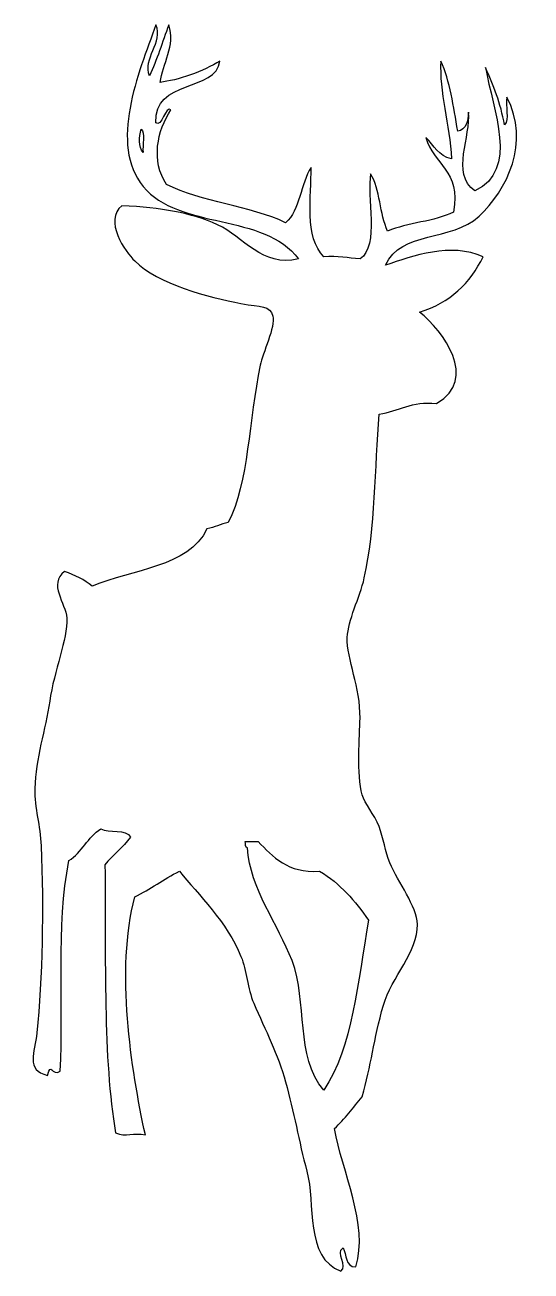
# Model space of a CAD drawing. Header units: centimetres. Extents: x -3.6 to 3.7, y -9.1 to 9.1.
import ezdxf

# ---------------------------------------------------------------- set-up
doc = ezdxf.new("R2010")
doc.units = ezdxf.units.CM
doc.header["$MEASUREMENT"] = 0
doc.layers.add('Camada 1', color=7, linetype='Continuous')

msp = doc.modelspace()

# ---------------------------------------------------------------- linework, layer by layer
at = {"layer": 'Camada 1'}
for points, knots in [([(3.34413, 7.61299), (3.4153, 7.68625), (3.35522, 7.89075), (3.37506, 8.01532), (3.37506, 8.01532), (3.73029, 7.36529), (3.37517, 6.65666), (2.97276, 6.28227), (2.97276, 6.28227), (2.57393, 5.91124), (1.83283, 6.0765), (1.61108, 5.57049), (1.61108, 5.57049), (2.01147, 5.70667), (2.55749, 5.90363), (3.03467, 5.69429), (3.03467, 5.69429), (2.84044, 5.3108), (2.5526, 5.02095), (2.10622, 4.88964), (2.10622, 4.88964), (2.44528, 4.61429), (2.97786, 3.91663), (2.35376, 3.55892), (2.35376, 3.55892), (1.98721, 3.59541), (1.80718, 3.44531), (1.51821, 3.40417), (1.51821, 3.40417), (1.45778, 2.62413), (1.46291, 1.73761), (1.30162, 1.02125), (1.30162, 1.02125), (1.23465, 0.72404), (1.06344, 0.40464), (1.054, 0.15474), (1.054, 0.15474), (1.04201, -0.16432), (1.24974, -0.57342), (1.23971, -1.02123), (1.23971, -1.02123), (1.23397, -1.27859), (1.18862, -1.84543), (1.27069, -2.13534), (1.27069, -2.13534), (1.30913, -2.27126), (1.44664, -2.41643), (1.51823, -2.59955), (1.51823, -2.59955), (1.58123, -2.76063), (1.60541, -2.96608), (1.67298, -3.12565), (1.67298, -3.12565), (1.79633, -3.41693), (2.06692, -3.7571), (2.07531, -4.02314), (2.07531, -4.02314), (2.0878, -4.41949), (1.69754, -4.79075), (1.58014, -5.19911), (1.58014, -5.19911), (1.43793, -5.69391), (1.40041, -6.08367), (1.27068, -6.52983), (1.27068, -6.52983), (1.14365, -6.69173), (1.01406, -6.85095), (0.86833, -6.99407), (0.86833, -6.99407), (0.97422, -7.61211), (1.37099, -8.39356), (1.17781, -9.00562), (1.17781, -9.00562), (1.01737, -9.01139), (1.05245, -8.8216), (0.99213, -8.72709), (0.99213, -8.72709), (0.87746, -8.80411), (1.07026, -8.99609), (0.96117, -9.06753), (0.96117, -9.06753), (0.4315, -8.87378), (0.59313, -8.08227), (0.466, -7.61296), (0.466, -7.61296), (0.34802, -7.17761), (0.27772, -6.75161), (0.15654, -6.31319), (0.15654, -6.31319), (0.04547, -5.91142), (-0.13577, -5.57035), (-0.30767, -5.16818), (-0.30767, -5.16818), (-0.39882, -4.95487), (-0.40684, -4.69632), (-0.49335, -4.48733), (-0.49335, -4.48733), (-0.69808, -3.99282), (-1.11086, -3.5896), (-1.39082, -3.24945), (-1.39082, -3.24945), (-1.62053, -3.3602), (-1.81098, -3.51014), (-2.04072, -3.62079), (-2.04072, -3.62079), (-2.3197, -4.70294), (-2.09631, -6.10861), (-1.88597, -7.08691), (-1.88597, -7.08691), (-2.06036, -7.04304), (-2.16804, -7.123), (-2.31925, -7.05593), (-2.31925, -7.05593), (-2.50507, -5.99043), (-2.46048, -4.49095), (-2.47398, -3.15658), (-2.47398, -3.15658), (-2.365, -3.00773), (-2.21067, -2.90417), (-2.10261, -2.75428), (-2.10261, -2.75428), (-2.15846, -2.6245), (-2.41921, -2.69956), (-2.53589, -2.63051), (-2.53589, -2.63051), (-2.72319, -2.75269), (-2.81021, -2.97505), (-3.00008, -3.0947), (-3.00008, -3.0947), (-3.18375, -4.03998), (-3.07694, -5.21422), (-3.12388, -6.15847), (-3.12388, -6.15847), (-3.25482, -6.23933), (-3.25715, -6.00808), (-3.30956, -6.22041), (-3.30956, -6.22041), (-3.63947, -6.14617), (-3.4922, -5.88434), (-3.46431, -5.60142), (-3.46431, -5.60142), (-3.38586, -4.80611), (-3.36485, -3.78842), (-3.40242, -2.87806), (-3.40242, -2.87806), (-3.41441, -2.58728), (-3.50156, -2.33286), (-3.49526, -2.04251), (-3.49526, -2.04251), (-3.48587, -1.60923), (-3.33736, -1.18478), (-3.27865, -0.77367), (-3.27865, -0.77367), (-3.21526, -0.32994), (-3.01491, 0.12766), (-3.03108, 0.43328), (-3.03108, 0.43328), (-3.04307, 0.66058), (-3.30619, 0.92382), (-3.06204, 1.11411), (-3.06204, 1.11411), (-2.91057, 1.05929), (-2.76796, 0.99558), (-2.65974, 0.89747), (-2.65974, 0.89747), (-2.07824, 1.15158), (-1.26039, 1.16928), (-0.98855, 1.73305), (-0.98855, 1.73305), (-0.87356, 1.75215), (-0.79408, 1.80676), (-0.67909, 1.82589), (-0.67909, 1.82589), (-0.38191, 2.41115), (-0.37786, 3.31907), (-0.21488, 4.11599), (-0.21488, 4.11599), (-0.18096, 4.28188), (0.01155, 4.68307), (-0.0292, 4.82775), (-0.0292, 4.82775), (-0.07495, 4.99031), (-0.19885, 4.95885), (-0.49341, 5.01346), (-0.49341, 5.01346), (-0.96667, 5.1012), (-1.70422, 5.3008), (-2.04077, 5.63243), (-2.04077, 5.63243), (-2.17528, 5.76499), (-2.50064, 6.2215), (-2.22645, 6.43705), (-2.22645, 6.43705), (-1.64886, 6.40361), (-1.22839, 6.33841), (-0.83384, 6.15852), (-0.83384, 6.15852), (-0.46128, 5.98866), (-0.18286, 5.53299), (0.34215, 5.66335), (0.34215, 5.66335), (-0.15569, 6.33817), (-1.40288, 6.08346), (-1.91699, 6.71557), (-1.91699, 6.71557), (-2.4183, 7.33203), (-1.99024, 8.36192), (-1.73126, 9.06756), (-1.73126, 9.06756), (-1.62196, 8.81385), (-1.92806, 8.57689), (-1.8241, 8.32482), (-1.8241, 8.32482), (-1.71983, 8.56099), (-1.63591, 8.8175), (-1.5456, 9.06756), (-1.5456, 9.06756), (-1.44157, 8.76718), (-1.63823, 8.50029), (-1.66937, 8.23198), (-1.66937, 8.23198), (-1.42685, 8.25794), (-1.0263, 8.39335), (-0.80283, 8.54144), (-0.80283, 8.54144), (-0.84514, 8.09879), (-1.77539, 8.2762), (-1.73125, 7.64397), (-1.73125, 7.64397), (-1.6541, 7.55899), (-1.58345, 7.90633), (-1.51461, 7.82965), (-1.51461, 7.82965), (-1.71313, 7.5326), (-1.8075, 7.08305), (-1.5765, 6.7465), (-1.5765, 6.7465), (-1.07382, 6.48581), (-0.35881, 6.43744), (0.15655, 6.18945), (0.15655, 6.18945), (0.36814, 6.3699), (0.37298, 6.75703), (0.52792, 6.99407), (0.52792, 6.99407), (0.53205, 6.5764), (0.42756, 5.97418), (0.7136, 5.6943), (0.7136, 5.6943), (0.91601, 5.71102), (1.06592, 5.67522), (1.2397, 5.66334), (1.2397, 5.66334), (1.52693, 5.84503), (1.33209, 6.58708), (1.39445, 6.90125), (1.39445, 6.90125), (1.53248, 6.67823), (1.525, 6.30967), (1.64202, 6.06567), (1.64202, 6.06567), (1.92806, 6.1923), (2.32928, 6.20368), (2.6014, 6.3442), (2.6014, 6.3442), (2.71477, 6.95274), (2.30287, 7.03601), (2.1991, 7.42735), (2.1991, 7.42735), (2.31435, 7.3157), (2.38354, 7.15792), (2.57044, 7.11789), (2.57044, 7.11789), (2.54951, 7.60933), (2.38939, 8.10341), (2.41569, 8.54145), (2.41569, 8.54145), (2.55042, 8.25324), (2.59971, 7.87959), (2.66323, 7.52018), (2.66323, 7.52018), (2.78478, 7.54301), (2.81066, 7.6616), (2.81801, 7.79873), (2.81801, 7.79873), (2.8636, 7.45527), (2.55277, 6.90319), (2.91085, 6.65367), (2.91085, 6.65367), (3.55908, 6.94699), (3.17385, 7.83011), (3.0656, 8.4486), (3.0656, 8.4486), (3.18167, 8.1933), (3.286, 7.92626), (3.3441, 7.61302), (3.3441, 7.61302), (3.3441, 7.61302), (3.34413, 7.61299), (3.34413, 7.61299)], [0, 0, 0, 0, 0.01315789, 0.01315789, 0.01315789, 0.01315789, 0.02631579, 0.02631579, 0.02631579, 0.02631579, 0.03947368, 0.03947368, 0.03947368, 0.03947368, 0.05263158, 0.05263158, 0.05263158, 0.05263158, 0.06578947, 0.06578947, 0.06578947, 0.06578947, 0.07894737, 0.07894737, 0.07894737, 0.07894737, 0.09210526, 0.09210526, 0.09210526, 0.09210526, 0.10526316, 0.10526316, 0.10526316, 0.10526316, 0.11842105, 0.11842105, 0.11842105, 0.11842105, 0.13157895, 0.13157895, 0.13157895, 0.13157895, 0.14473684, 0.14473684, 0.14473684, 0.14473684, 0.15789474, 0.15789474, 0.15789474, 0.15789474, 0.17105263, 0.17105263, 0.17105263, 0.17105263, 0.18421053, 0.18421053, 0.18421053, 0.18421053, 0.19736842, 0.19736842, 0.19736842, 0.19736842, 0.21052632, 0.21052632, 0.21052632, 0.21052632, 0.22368421, 0.22368421, 0.22368421, 0.22368421, 0.23684211, 0.23684211, 0.23684211, 0.23684211, 0.25, 0.25, 0.25, 0.25, 0.26315789, 0.26315789, 0.26315789, 0.26315789, 0.27631579, 0.27631579, 0.27631579, 0.27631579, 0.28947368, 0.28947368, 0.28947368, 0.28947368, 0.30263158, 0.30263158, 0.30263158, 0.30263158, 0.31578947, 0.31578947, 0.31578947, 0.31578947, 0.32894737, 0.32894737, 0.32894737, 0.32894737, 0.34210526, 0.34210526, 0.34210526, 0.34210526, 0.35526316, 0.35526316, 0.35526316, 0.35526316, 0.36842105, 0.36842105, 0.36842105, 0.36842105, 0.38157895, 0.38157895, 0.38157895, 0.38157895, 0.39473684, 0.39473684, 0.39473684, 0.39473684, 0.40789474, 0.40789474, 0.40789474, 0.40789474, 0.42105263, 0.42105263, 0.42105263, 0.42105263, 0.43421053, 0.43421053, 0.43421053, 0.43421053, 0.44736842, 0.44736842, 0.44736842, 0.44736842, 0.46052632, 0.46052632, 0.46052632, 0.46052632, 0.47368421, 0.47368421, 0.47368421, 0.47368421, 0.48684211, 0.48684211, 0.48684211, 0.48684211, 0.5, 0.5, 0.5, 0.5, 0.51315789, 0.51315789, 0.51315789, 0.51315789, 0.52631579, 0.52631579, 0.52631579, 0.52631579, 0.53947368, 0.53947368, 0.53947368, 0.53947368, 0.55263158, 0.55263158, 0.55263158, 0.55263158, 0.56578947, 0.56578947, 0.56578947, 0.56578947, 0.57894737, 0.57894737, 0.57894737, 0.57894737, 0.59210526, 0.59210526, 0.59210526, 0.59210526, 0.60526316, 0.60526316, 0.60526316, 0.60526316, 0.61842105, 0.61842105, 0.61842105, 0.61842105, 0.63157895, 0.63157895, 0.63157895, 0.63157895, 0.64473684, 0.64473684, 0.64473684, 0.64473684, 0.65789474, 0.65789474, 0.65789474, 0.65789474, 0.67105263, 0.67105263, 0.67105263, 0.67105263, 0.68421053, 0.68421053, 0.68421053, 0.68421053, 0.69736842, 0.69736842, 0.69736842, 0.69736842, 0.71052632, 0.71052632, 0.71052632, 0.71052632, 0.72368421, 0.72368421, 0.72368421, 0.72368421, 0.73684211, 0.73684211, 0.73684211, 0.73684211, 0.75, 0.75, 0.75, 0.75, 0.76315789, 0.76315789, 0.76315789, 0.76315789, 0.77631579, 0.77631579, 0.77631579, 0.77631579, 0.78947368, 0.78947368, 0.78947368, 0.78947368, 0.80263158, 0.80263158, 0.80263158, 0.80263158, 0.81578947, 0.81578947, 0.81578947, 0.81578947, 0.82894737, 0.82894737, 0.82894737, 0.82894737, 0.84210526, 0.84210526, 0.84210526, 0.84210526, 0.85526316, 0.85526316, 0.85526316, 0.85526316, 0.86842105, 0.86842105, 0.86842105, 0.86842105, 0.88157895, 0.88157895, 0.88157895, 0.88157895, 0.89473684, 0.89473684, 0.89473684, 0.89473684, 0.90789474, 0.90789474, 0.90789474, 0.90789474, 0.92105263, 0.92105263, 0.92105263, 0.92105263, 0.93421053, 0.93421053, 0.93421053, 0.93421053, 0.94736842, 0.94736842, 0.94736842, 0.94736842, 0.96052632, 0.96052632, 0.96052632, 0.96052632, 0.97368421, 0.97368421, 0.97368421, 0.97368421, 1, 1, 1, 1]), ([(-1.91689, 7.21056), (-1.9365, 7.31475), (-1.87699, 7.498), (-1.94785, 7.55097), (-1.94785, 7.55097), (-1.97761, 7.42886), (-1.99031, 7.30052), (-1.91689, 7.21056), (-1.91689, 7.21056), (-1.91689, 7.21056), (-1.91689, 7.21056), (-1.91689, 7.21056)], [0, 0, 0, 0, 0.25, 0.25, 0.25, 0.25, 0.5, 0.5, 0.5, 0.5, 1, 1, 1, 1]), ([(-0.40049, -2.90907), (-0.3563, -3.50571), (0.04576, -4.02148), (0.24941, -4.54925), (0.24941, -4.54925), (0.48185, -5.15181), (0.29071, -5.94138), (0.7136, -6.43708), (0.7136, -6.43708), (1.12833, -5.80991), (1.21073, -4.85043), (1.3635, -3.96127), (1.3635, -3.96127), (1.168, -3.68229), (0.95054, -3.4252), (0.65174, -3.24951), (0.65174, -3.24951), (0.17872, -3.27893), (-0.0234, -3.03745), (-0.24575, -2.81623), (-0.24575, -2.81623), (-0.30764, -2.81623), (-0.36955, -2.81623), (-0.43143, -2.81623), (-0.43143, -2.81623), (-0.42663, -2.85263), (-0.43679, -2.90409), (-0.40049, -2.90907)], [0, 0, 0, 0, 0.125, 0.125, 0.125, 0.125, 0.25, 0.25, 0.25, 0.25, 0.375, 0.375, 0.375, 0.375, 0.5, 0.5, 0.5, 0.5, 0.625, 0.625, 0.625, 0.625, 0.75, 0.75, 0.75, 0.75, 1, 1, 1, 1])]:
    msp.add_open_spline(points, degree=3, knots=knots, dxfattribs=at)

doc.saveas('drawing.dxf')
